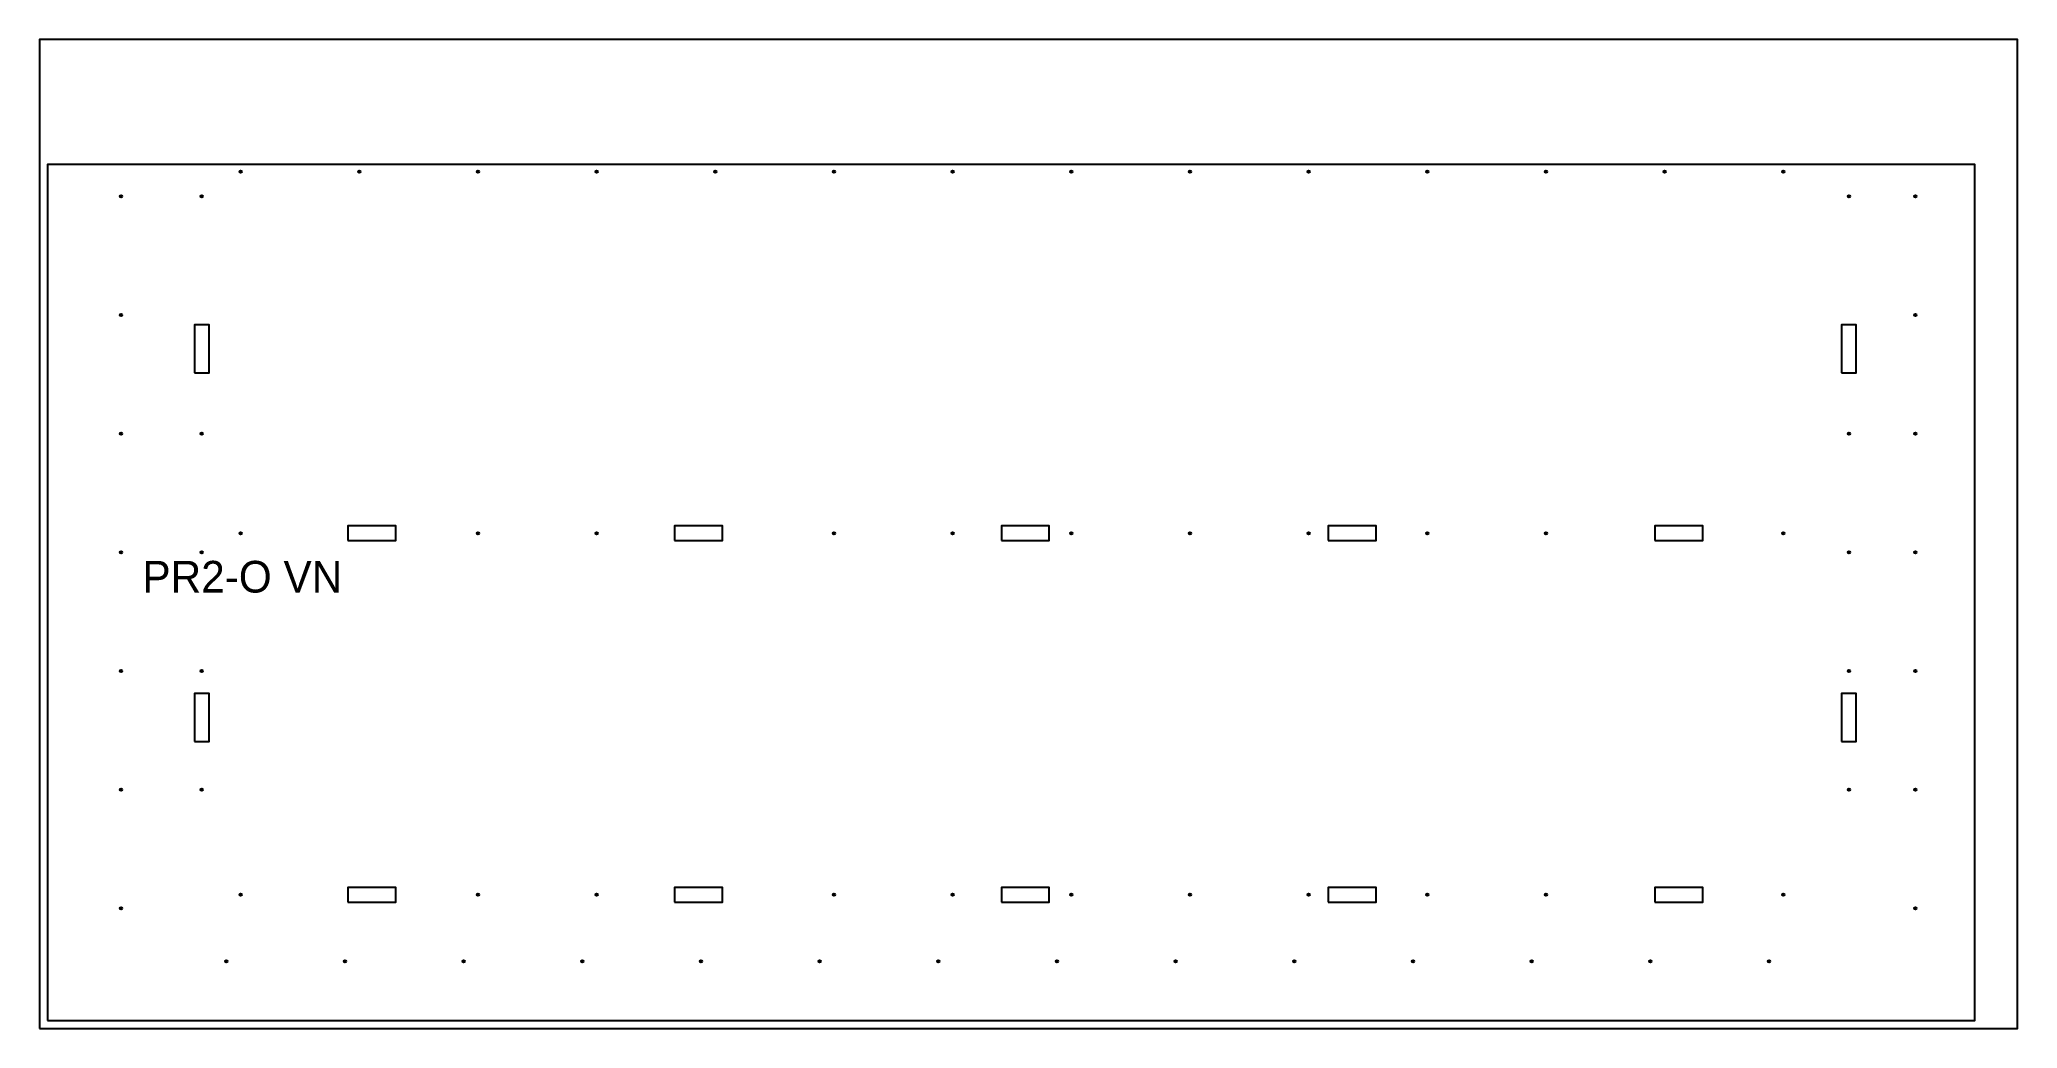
# Model space of a CAD drawing. Header units: millimetres. Extents: x 0 to 2500, y 0 to 1250.
import ezdxf

# ---------------------------------------------------------------- set-up
doc = ezdxf.new("R2010")
doc.units = ezdxf.units.MM
for name, color, linetype in [('CUT_INNER', 5, 'CONTINUOUS'), ('CUT_OUTER', 1, 'CONTINUOUS'), ('ENGRAVE', 2, 'CONTINUOUS'), ('MARK_D3', 6, 'CONTINUOUS'), ('SHEET', 8, 'CONTINUOUS')]:
    doc.layers.add(name, color=color, linetype=linetype)

msp = doc.modelspace()

# ---------------------------------------------------------------- linework, layer by layer
at = {"layer": 'CUT_INNER'}
for points in [[(195.75, 828.75), (214.25, 828.75), (214.25, 889.25), (195.75, 889.25)], [(2277.75, 828.75), (2296.25, 828.75), (2296.25, 889.25), (2277.75, 889.25)], [(389.75, 616.75), (450.25, 616.75), (450.25, 635.25), (389.75, 635.25)], [(802.75, 616.75), (863.25, 616.75), (863.25, 635.25), (802.75, 635.25)], [(1215.75, 616.75), (1276.25, 616.75), (1276.25, 635.25), (1215.75, 635.25)], [(1628.75, 616.75), (1689.25, 616.75), (1689.25, 635.25), (1628.75, 635.25)], [(2041.75, 616.75), (2102.25, 616.75), (2102.25, 635.25), (2041.75, 635.25)], [(195.75, 362.75), (214.25, 362.75), (214.25, 423.25), (195.75, 423.25)], [(2277.75, 362.75), (2296.25, 362.75), (2296.25, 423.25), (2277.75, 423.25)], [(389.75, 159.75), (450.25, 159.75), (450.25, 178.25), (389.75, 178.25)], [(802.75, 159.75), (863.25, 159.75), (863.25, 178.25), (802.75, 178.25)], [(1215.75, 159.75), (1276.25, 159.75), (1276.25, 178.25), (1215.75, 178.25)], [(1628.75, 159.75), (1689.25, 159.75), (1689.25, 178.25), (1628.75, 178.25)], [(2041.75, 159.75), (2102.25, 159.75), (2102.25, 178.25), (2041.75, 178.25)]]:
    msp.add_lwpolyline(points, close=True, dxfattribs=at)
at = {"layer": 'CUT_OUTER'}
msp.add_lwpolyline([(10, 10), (2446, 10), (2446, 1092), (10, 1092)], close=True, dxfattribs=at)
at = {"layer": 'MARK_D3'}
for centre in [(254, 1083), (404, 1083), (554, 1083), (704, 1083), (854, 1083), (1004, 1083), (1154, 1083), (1304, 1083), (1454, 1083), (1604, 1083), (1754, 1083), (1904, 1083), (2054, 1083), (2204, 1083), (103, 1052), (205, 1052), (2287, 1052), (2371, 1052), (103, 902), (2371, 902), (103, 752), (205, 752), (2287, 752), (2371, 752), (254, 626), (554, 626), (704, 626), (1004, 626), (1154, 626), (1304, 626), (1454, 626), (1604, 626), (1754, 626), (1904, 626), (2204, 626), (103, 602), (205, 602), (2287, 602), (2371, 602), (103, 452), (205, 452), (2287, 452), (2371, 452), (103, 302), (205, 302), (2287, 302), (2371, 302), (103, 152), (254, 169), (554, 169), (704, 169), (1004, 169), (1154, 169), (1304, 169), (1454, 169), (1604, 169), (1754, 169), (1904, 169), (2204, 169), (2371, 152), (236, 85), (386, 85), (536, 85), (686, 85), (836, 85), (986, 85), (1136, 85), (1286, 85), (1436, 85), (1586, 85), (1736, 85), (1886, 85), (2036, 85), (2186, 85)]:
    msp.add_circle(centre, 1.5, dxfattribs=at)
at = {"layer": 'SHEET'}
msp.add_lwpolyline([(0, 0), (2500, 0), (2500, 1250), (0, 1250)], close=True, dxfattribs=at)

# ---------------------------------------------------------------- texts
at = {"layer": 'ENGRAVE'}
msp.add_text('PR2-O VN', height=40, dxfattribs=at).set_placement((130, 551))

doc.saveas('drawing.dxf')
